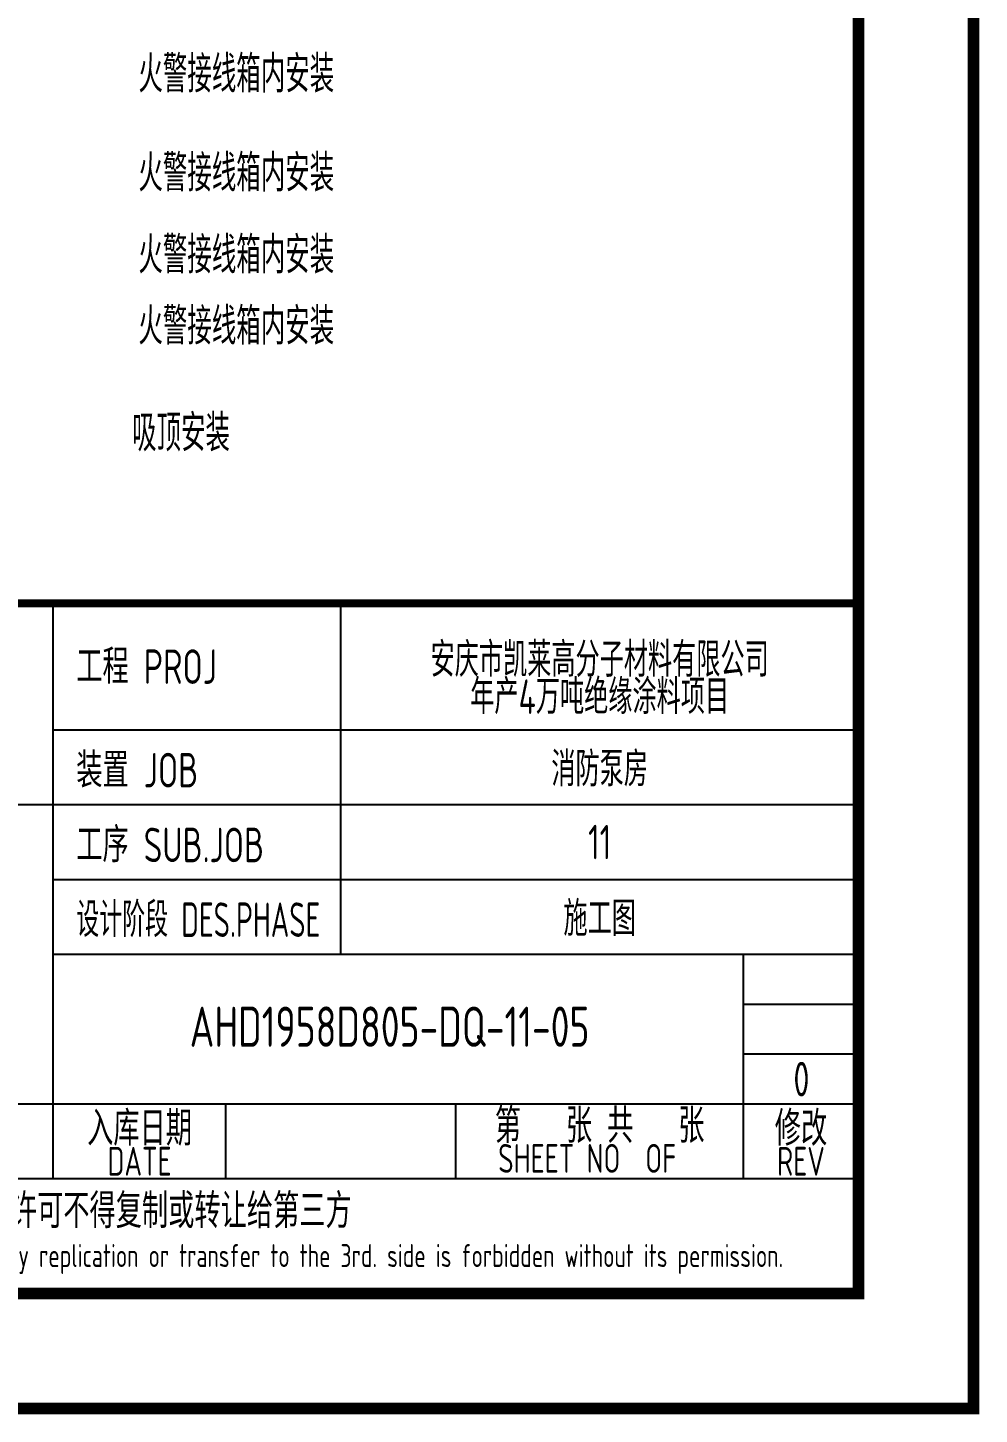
# Model space of a CAD drawing. Extents: x 5394041 to 5729212, y -433068 to -301615.
# Drawn here: x 5640227 to 5648499, y -354895 to -342841 of the extents above; entities that cross this region are included whole.
import ezdxf
from ezdxf.enums import TextEntityAlignment as Align

# ---------------------------------------------------------------- set-up
doc = ezdxf.new("R2010")
doc.units = 0
doc.header["$LTSCALE"] = 1000
doc.header["$MEASUREMENT"] = 0
doc.layers.get('0').update_dxf_attribs({"linetype": 'CONTINUOUS'})
for name, color, linetype in [('AXIS', 3, 'CONTINUOUS'), ('PUB_TITLE', 4, 'CONTINUOUS'), ('SIG_TEXT', 7, 'CONTINUOUS')]:
    doc.layers.add(name, color=color, linetype=linetype)
doc.styles.add('AHD', font='sceie.shx', dxfattribs={"width": 0.7, "bigfont": 'sceic.shx'})
doc.styles.add('sceie', font='sceie.shx', dxfattribs={"width": 0.7, "bigfont": 'sceic.shx'})
doc.styles.add('TSSD_Rein', font='Tssdeng.shx', dxfattribs={"width": 0.7, "bigfont": 'hztxt.shx'})

msp = doc.modelspace()

# ---------------------------------------------------------------- linework, layer by layer
for p, q in [((5640448.9, -352845.4), (5640448.9, -347845.4)), ((5642948.9, -350895.4), (5642948.9, -347845.4)), ((5647448.9, -353845.4), (5647448.9, -347845.4)), ((5647448.9, -353845.4), (5647448.9, -347845.4)), ((5647448.9, -353845.4), (5647448.9, -347845.4)), ((5640448.9, -348945.4), (5647448.9, -348945.4)), ((5629448.9, -349595.4), (5647448.9, -349595.4)), ((5640448.9, -350245.4), (5647448.9, -350245.4)), ((5640448.9, -350895.4), (5647448.9, -350895.4)), ((5646448.9, -352845.4), (5646448.9, -350895.4)), ((5646448.9, -351328.7), (5647448.9, -351328.7)), ((5646448.9, -351762), (5647448.9, -351762)), ((5629448.9, -352195.4), (5647448.9, -352195.4)), ((5641948.9, -352845.4), (5641948.9, -352195.4)), ((5643948.9, -352845.4), (5643948.9, -352195.4)), ((5629448.9, -352845.4), (5647448.9, -352845.4)), ((5629448.9, -353845.4), (5647448.9, -353845.4)), ((5629448.9, -353845.4), (5647448.9, -353845.4)), ((5629448.9, -353845.4), (5647448.9, -353845.4))]:
    msp.add_line(p, q)
msp.add_lwpolyline([(5647448.9, -347845.4, 70, 70, 0), (5629448.9, -347845.4, 70, 70, 0), (5629448.9, -353845.4, 0, 0, 0)], format="xyseb")
at = {"layer": 'PUB_TITLE', "const_width": 100}
msp.add_lwpolyline([(5589048.9, -354845.4), (5648448.9, -354845.4), (5648448.9, -312845.4), (5589048.9, -312845.4), (5589048.9, -354845.4)], dxfattribs=at)
msp.add_lwpolyline([(5647448.9, -353845.4), (5591548.9, -353845.4), (5591548.9, -313845.4), (5647448.9, -313845.4)], close=True, dxfattribs=at)

# ---------------------------------------------------------------- texts
at = {"style": 'AHD'}
for s, width, p in [('工程 PROJ', 0.8, (5640648.9, -348545.4)), ('工程 PROJ', 0.8, (5640648.9, -348545.4)), ('装置 JOB', 0.8, (5640648.9, -349445.4)), ('装置 JOB', 0.8, (5640648.9, -349445.4)), ('工序 SUB.JOB', 0.8, (5640648.9, -350095.4)), ('工序 SUB.JOB', 0.8, (5640648.9, -350095.4)), ('设计阶段 DES.PHASE', 0.7, (5640648.9, -350745.4)), ('设计阶段 DES.PHASE', 0.7, (5640648.9, -350745.4))]:
    msp.add_text(s, height=300, dxfattribs=dict(at, width=width)).set_placement(p)
at = {"style": 'AHD', "width": 0.8}
for s, height, p in [('入库日期', 300, (5641198.9, -352395.4)), ('入库日期', 300, (5641198.9, -352395.4)), ('第   张 共   张', 300, (5645198.9, -352370.4)), ('修改', 300, (5646948.9, -352395.4)), ('修改', 300, (5646948.9, -352395.4)), ('DATE', 250, (5641198.9, -352695.4)), ('DATE', 250, (5641198.9, -352695.4)), ('SHEET NO  OF  ', 250, (5645198.9, -352670.4)), ('SHEET NO  OF  ', 250, (5645198.9, -352670.4)), ('REV', 250, (5646948.9, -352695.4)), ('REV', 250, (5646948.9, -352695.4)), ('本文件专有权属安徽华东化工医药工程有限责任公司所有,未经许可不得复制或转让给第三方', 300, (5638448.9, -353145.4)), ('本文件专有权属安徽华东化工医药工程有限责任公司所有,未经许可不得复制或转让给第三方', 300, (5638448.9, -353145.4)), ('The proprietary right of this document belongs to Anhui Huadong Chemical And Medical Engineering  Co.,Ltd.  and any replication or transfer to the 3rd. side is forbidden without its permission. ', 200, (5638448.9, -353545.4))]:
    msp.add_text(s, height=height, dxfattribs=at).set_placement(p, align=Align.MIDDLE)
at = {"width": 0.8}
for tag, text, height, style, p in [('AHD1958D805-DQ-11-05', '200320-02-040', 350, 'sceie', (5643372.5, -351525.6)), ('0', '0', 300, 'AHD', (5646953, -351981.5)), ('0', '0', 300, 'AHD', (5646953, -351981.5))]:
    msp.add_attdef(tag, text=text, height=height, dxfattribs=dict(at, style=style)).set_placement(p, align=Align.MIDDLE)
at = {"layer": 'AXIS', "style": 'TSSD_Rein', "width": 0.7}
for s, p in [('安庆市凯莱高分子材料有限公司', (5645198.9, -348317.8)), ('年产4万吨绝缘涂料项目', (5645198.9, -348640.8)), ('消防泵房', (5645198.9, -349270.4)), ('11', (5645198.9, -349920.4)), ('施工图', (5645198.9, -350570.4))]:
    msp.add_text(s, height=300, dxfattribs=at).set_placement(p, align=Align.MIDDLE)
at = {"layer": 'SIG_TEXT', "style": 'sceie', "width": 0.7}
for s, p in [('火警接线箱内安装', (5641188.6, -343403.4)), ('火警接线箱内安装', (5641188.6, -344264)), ('火警接线箱内安装', (5641188.6, -344976.5)), ('火警接线箱内安装', (5641188.6, -345594.8)), ('吸顶安装', (5641134.1, -346523.2))]:
    msp.add_text(s, height=320, dxfattribs=at).set_placement(p)

doc.saveas('drawing.dxf')
